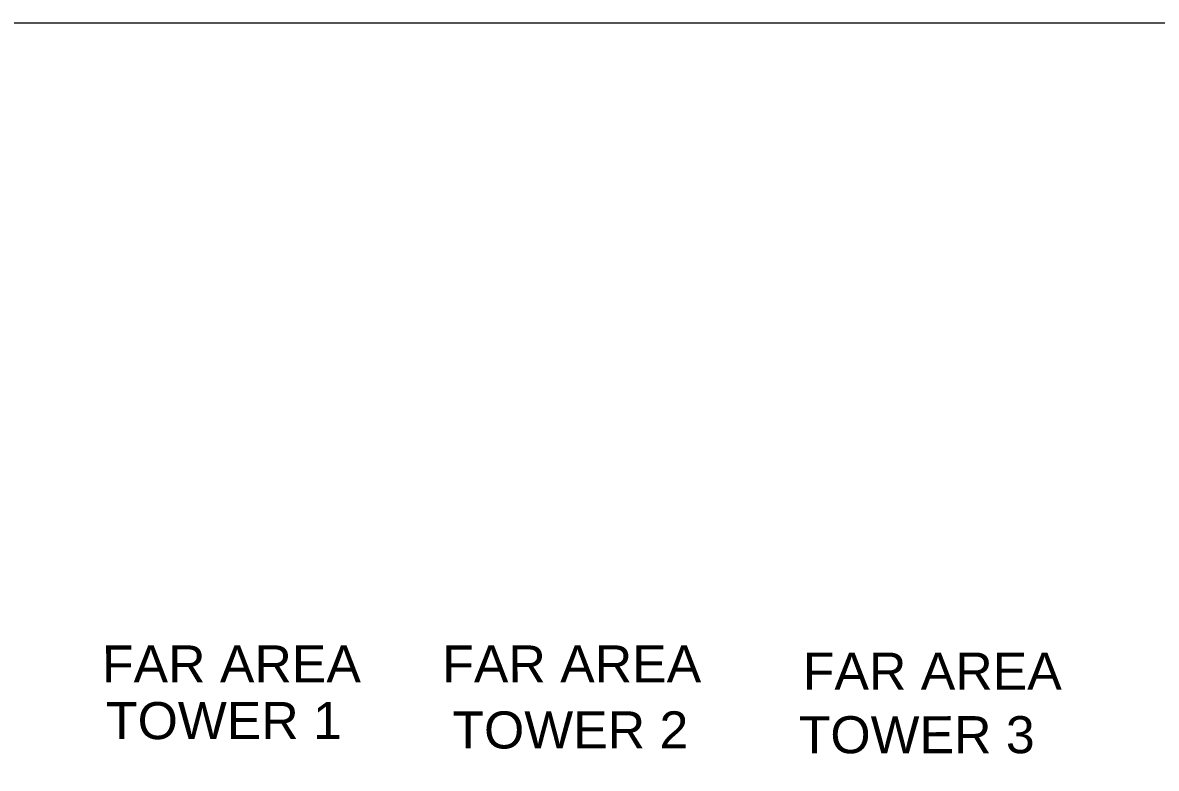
# Model space of a CAD drawing. Header units: metres. Extents: x 256329 to 886268, y -249371 to 355.
# Drawn here: x 281719.7 to 282214.5, y 29.3 to 354.8 of the extents above; entities that cross this region are included whole.
import ezdxf

# ---------------------------------------------------------------- set-up
doc = ezdxf.new("R2010")
doc.units = ezdxf.units.M
doc.header["$MEASUREMENT"] = 0
doc.layers.get('0').update_dxf_attribs({"lineweight": 18})
doc.layers.add('A_TEXT', color=4, linetype='Continuous', lineweight=0, transparency=0.3)
doc.styles.add('Arial', font='arial.ttf')

msp = doc.modelspace()

# ---------------------------------------------------------------- linework, layer by layer
at = {"ltscale": 0.05}
msp.add_lwpolyline([(281010.780852, 354.778975), (288832.566373, 354.778975), (288832.566373, -1784.942974), (281010.780852, -1784.942974)], close=True, dxfattribs=at)

# ---------------------------------------------------------------- texts
at = {"layer": 'A_TEXT', "lineweight": 0, "char_height": 16.180595, "attachment_point": 7, "rotation": 0.01797177, "style": 'Arial'}
for s, insert, width in [('FAR AREA', (281754.315367, 66.777699), 116.824193), ('FAR AREA', (281902.840461, 66.777699), 116.824193), ('FAR AREA', (282060.188346, 63.632686), 116.824193), ('TOWER 1', (281756.089472, 41.822267), 647.916364), ('TOWER 2', (281907.267882, 37.742717), 647.916364), ('TOWER 3', (282058.41986, 35.652434, 0.042641), 110.597469)]:
    msp.add_mtext(s, dxfattribs=dict(at, insert=insert, width=width))

doc.saveas('drawing.dxf')
